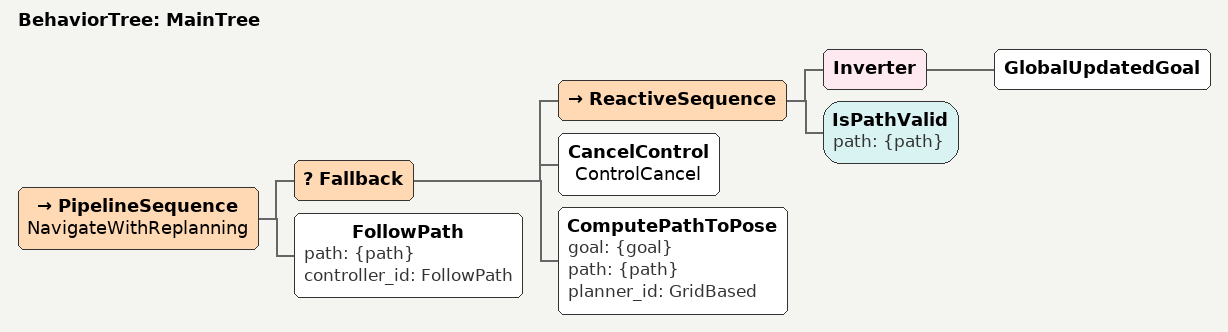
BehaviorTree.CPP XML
<!--
  This Behavior Tree replans the global path only if the path becomes invalid
-->
<root main_tree_to_execute="MainTree">
  <BehaviorTree ID="MainTree">
    <PipelineSequence name="NavigateWithReplanning">
        <Fallback>
          <ReactiveSequence>
            <Inverter>
              <GlobalUpdatedGoal/>
            </Inverter>
            <IsPathValid path="{path}"/>
          </ReactiveSequence>
          <CancelControl name="ControlCancel"/>
          <ComputePathToPose goal="{goal}" path="{path}" planner_id="GridBased"/>
        </Fallback>
      <FollowPath path="{path}" controller_id="FollowPath"/>
    </PipelineSequence>
  </BehaviorTree>
</root>
